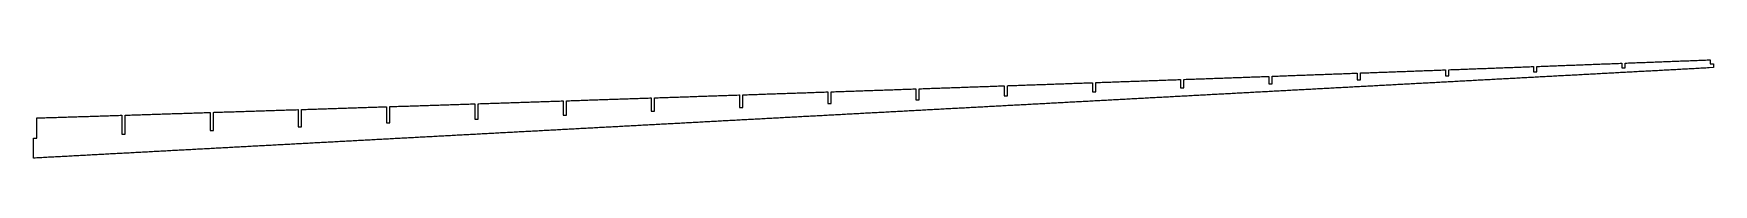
# Model space of a CAD drawing. Header units: inches. Extents: x -1 to 1010, y 0 to 59.
import ezdxf

# ---------------------------------------------------------------- set-up
doc = ezdxf.new("R2010")
doc.units = ezdxf.units.IN
doc.header["$MEASUREMENT"] = 0

msp = doc.modelspace()

# ---------------------------------------------------------------- linework, layer by layer
msp.add_lwpolyline([(-1, 12.066893), (1, 12.066893), (1, 24.159373), (1.7253, 24.182277), (2.733631, 24.214123), (3.741962, 24.245975), (4.750292, 24.277833), (5.758623, 24.309697), (6.766952, 24.341568), (7.775282, 24.373444), (8.783611, 24.405327), (9.79194, 24.437216), (10.800269, 24.46911), (11.808597, 24.501011), (12.816925, 24.532918), (13.825252, 24.564831), (14.833579, 24.596751), (15.841906, 24.628676), (16.850233, 24.660607), (17.858559, 24.692545), (18.866885, 24.724489), (19.875211, 24.756438), (20.883536, 24.788394), (21.891861, 24.820356), (22.900185, 24.852325), (23.90851, 24.884299), (24.916833, 24.916279), (25.925157, 24.948266), (26.93348, 24.980259), (27.941803, 25.012258), (28.950126, 25.044263), (29.958448, 25.076274), (30.96677, 25.108291), (31.975092, 25.140314), (32.983413, 25.172344), (33.991734, 25.20438), (35.000054, 25.236422), (36.008375, 25.26847), (37.016695, 25.300524), (38.025014, 25.332584), (39.033333, 25.364651), (40.041652, 25.396724), (41.049971, 25.428803), (42.058289, 25.460888), (43.066607, 25.492979), (44.074925, 25.525076), (45.083242, 25.55718), (46.091559, 25.58929), (47.099876, 25.621406), (48.108192, 25.653528), (49.116508, 25.685657), (50.124823, 25.717791), (51.133139, 25.749932), (52.083281, 25.780224), (52.083281, 14.340408), (54.083281, 14.340408), (54.083281, 25.844005), (54.158082, 25.846391), (55.166396, 25.878556), (56.17471, 25.910728), (57.183023, 25.942905), (58.191336, 25.975089), (59.199649, 26.007278), (60.207961, 26.039474), (61.216273, 26.071676), (62.224585, 26.103884), (63.232896, 26.136098), (64.241207, 26.168318), (65.249518, 26.200544), (66.257828, 26.232776), (67.266138, 26.265014), (68.274448, 26.297258), (69.282757, 26.329509), (70.291066, 26.361765), (71.299375, 26.394028), (72.307683, 26.426296), (73.315991, 26.458571), (74.324299, 26.490851), (75.332606, 26.523138), (76.340913, 26.555431), (77.34922, 26.58773), (78.357527, 26.620035), (79.365833, 26.652346), (80.374138, 26.684663), (81.382444, 26.716986), (82.390749, 26.749315), (83.399054, 26.781651), (84.407358, 26.813992), (85.415662, 26.846339), (86.423966, 26.878693), (87.43227, 26.911052), (88.440573, 26.943418), (89.448875, 26.975789), (90.457178, 27.008167), (91.46548, 27.040551), (92.473782, 27.07294), (93.482083, 27.105336), (94.490385, 27.137738), (95.498686, 27.170146), (96.506986, 27.20256), (97.515286, 27.23498), (98.523586, 27.267406), (99.531886, 27.299838), (100.540185, 27.332276), (101.548484, 27.36472), (102.556782, 27.39717), (103.565081, 27.429626), (104.573379, 27.462089), (105.166562, 27.481189), (105.166562, 16.622411), (107.166562, 16.622411), (107.166562, 27.545604), (107.59827, 27.559512), (108.606567, 27.591998), (109.614863, 27.62449), (110.623159, 27.656988), (111.631455, 27.689492), (112.63975, 27.722003), (113.648045, 27.754519), (114.65634, 27.787041), (115.664634, 27.819569), (116.672928, 27.852103), (117.681222, 27.884643), (118.689515, 27.917189), (119.697809, 27.949741), (120.706101, 27.982299), (121.714394, 28.014863), (122.722686, 28.047433), (123.730978, 28.080009), (124.739269, 28.112591), (125.74756, 28.145178), (126.755851, 28.177772), (127.764142, 28.210372), (128.772432, 28.242978), (129.780722, 28.275589), (130.789011, 28.308207), (131.7973, 28.34083), (132.805589, 28.37346), (133.813878, 28.406095), (134.822166, 28.438737), (135.830454, 28.471384), (136.838742, 28.504038), (137.847029, 28.536697), (138.855316, 28.569362), (139.863602, 28.602033), (140.871889, 28.63471), (141.880175, 28.667393), (142.88846, 28.700082), (143.896746, 28.732777), (144.905031, 28.765478), (145.913316, 28.798185), (146.9216, 28.830898), (147.929884, 28.863617), (148.938168, 28.896341), (149.946451, 28.929072), (150.954734, 28.961808), (151.963017, 28.994551), (152.9713, 29.027299), (153.979582, 29.060053), (154.987864, 29.092814), (155.996145, 29.12558), (157.004426, 29.158352), (158.012707, 29.19113), (158.249843, 29.19884), (158.249843, 18.912758), (160.249843, 18.912758), (160.249843, 29.263877), (161.037548, 29.289498), (162.045828, 29.322298), (163.054107, 29.355105), (164.062386, 29.387916), (165.070665, 29.420734), (166.078943, 29.453557), (167.087221, 29.486386), (168.095499, 29.519221), (169.103777, 29.552061), (170.112054, 29.584907), (171.120331, 29.617759), (172.128608, 29.650616), (173.136884, 29.68348), (174.14516, 29.716349), (175.153435, 29.749224), (176.161711, 29.782105), (177.169986, 29.814992), (178.17826, 29.847885), (179.186535, 29.880783), (180.194809, 29.913688), (181.203083, 29.946598), (182.211356, 29.979515), (183.219629, 30.012437), (184.227902, 30.045366), (185.236174, 30.0783), (186.244446, 30.11124), (187.252718, 30.144187), (188.26099, 30.177139), (189.269261, 30.210098), (190.277532, 30.243062), (191.285802, 30.276033), (192.294072, 30.30901), (193.302342, 30.341993), (194.310612, 30.374982), (195.318881, 30.407978), (196.32715, 30.440979), (197.335418, 30.473987), (198.343686, 30.507001), (199.351954, 30.540021), (200.360221, 30.573047), (201.368489, 30.60608), (202.376755, 30.639119), (203.385022, 30.672165), (204.393288, 30.705216), (205.401554, 30.738274), (206.409819, 30.771339), (207.418084, 30.804409), (208.426349, 30.837486), (209.434613, 30.87057), (210.442877, 30.90366), (211.333124, 30.932882), (211.333124, 21.211312), (213.333124, 21.211312), (213.333124, 30.998549), (213.467668, 31.002968), (214.47593, 31.036083), (215.484193, 31.069204), (216.492455, 31.102331), (217.500716, 31.135465), (218.508978, 31.168605), (219.517239, 31.201751), (220.525499, 31.234903), (221.53376, 31.268061), (222.54202, 31.301225), (223.55028, 31.334396), (224.558539, 31.367572), (225.566798, 31.400755), (226.575057, 31.433944), (227.583315, 31.467139), (228.591573, 31.50034), (229.599831, 31.533546), (230.608088, 31.56676), (231.616345, 31.599979), (232.624602, 31.633204), (233.632858, 31.666435), (234.641115, 31.699672), (235.64937, 31.732915), (236.657626, 31.766164), (237.665881, 31.79942), (238.674136, 31.832681), (239.68239, 31.865948), (240.690644, 31.899221), (241.698898, 31.9325), (242.707152, 31.965785), (243.715405, 31.999076), (244.723658, 32.032372), (245.73191, 32.065675), (246.740163, 32.098984), (247.748415, 32.132298), (248.756666, 32.165618), (249.764918, 32.198945), (250.773169, 32.232277), (251.781419, 32.265615), (252.78967, 32.298958), (253.79792, 32.332308), (254.806169, 32.365664), (255.814419, 32.399025), (256.822668, 32.432392), (257.830917, 32.465765), (258.839165, 32.499143), (259.847413, 32.532528), (260.855661, 32.565918), (261.863909, 32.599314), (262.872156, 32.632715), (263.880403, 32.666123), (264.416405, 32.683885), (264.416405, 23.518352), (266.416405, 23.518352), (266.416405, 32.750175), (266.905142, 32.766378), (267.913388, 32.799808), (268.921633, 32.833243), (269.929878, 32.866683), (270.938123, 32.900129), (271.946367, 32.933581), (272.954612, 32.967039), (273.962856, 33.000502), (274.971099, 33.03397), (275.979342, 33.067445), (276.987585, 33.100925), (277.995828, 33.13441), (279.004071, 33.167902), (280.012313, 33.201399), (281.020554, 33.234902), (282.028796, 33.268411), (283.037037, 33.301925), (284.045278, 33.335446), (285.053518, 33.368972), (286.061758, 33.402504), (287.069998, 33.436042), (288.078238, 33.469586), (289.086477, 33.503136), (290.094716, 33.536692), (291.102955, 33.570254), (292.111193, 33.603822), (293.119431, 33.637396), (294.127668, 33.670975), (295.135906, 33.704561), (296.144143, 33.738153), (297.152379, 33.771751), (298.160616, 33.805355), (299.168852, 33.838966), (300.177087, 33.872582), (301.185323, 33.906205), (302.193558, 33.939834), (303.201792, 33.973469), (304.210026, 34.00711), (305.21826, 34.040757), (306.226494, 34.074411), (307.234727, 34.108071), (308.24296, 34.141737), (309.251193, 34.17541), (310.259425, 34.209089), (311.267657, 34.242774), (312.275889, 34.276466), (313.28412, 34.310164), (314.292351, 34.343869), (315.300581, 34.37758), (316.308812, 34.411297), (317.317041, 34.445021), (317.499686, 34.451131), (317.499686, 25.833522), (319.499686, 25.833522), (319.499686, 34.518048), (320.341729, 34.546229), (321.349957, 34.579976), (322.358186, 34.61373), (323.366414, 34.647489), (324.374641, 34.681255), (325.382869, 34.715026), (326.391096, 34.748803), (327.399322, 34.782586), (328.407548, 34.816375), (329.415774, 34.85017), (330.424, 34.883971), (331.432226, 34.917779), (332.440451, 34.951592), (333.448675, 34.985411), (334.4569, 35.019236), (335.465124, 35.053067), (336.473347, 35.086905), (337.481571, 35.120748), (338.489794, 35.154597), (339.498017, 35.188453), (340.506239, 35.222315), (341.514461, 35.256182), (342.522683, 35.290056), (343.530904, 35.323936), (344.539125, 35.357823), (345.547346, 35.391715), (346.555566, 35.425614), (347.563787, 35.459519), (348.572006, 35.49343), (349.580226, 35.527347), (350.588445, 35.56127), (351.596664, 35.5952), (352.604882, 35.629136), (353.6131, 35.663078), (354.621318, 35.697027), (355.629535, 35.730982), (356.637752, 35.764943), (357.645969, 35.798911), (358.654185, 35.832884), (359.662401, 35.866865), (360.670617, 35.900851), (361.678832, 35.934844), (362.687047, 35.968843), (363.695262, 36.002849), (364.703476, 36.036861), (365.71169, 36.07088), (366.719904, 36.104905), (367.728117, 36.138936), (368.73633, 36.172974), (369.744542, 36.207018), (370.582967, 36.235334), (370.582967, 28.157191), (372.582967, 28.157191), (372.582967, 36.302897), (372.769178, 36.309189), (373.777389, 36.343257), (374.7856, 36.377332), (375.793811, 36.411412), (376.802021, 36.445498), (377.810231, 36.479591), (378.818441, 36.513689), (379.82665, 36.547794), (380.834859, 36.581904), (381.843068, 36.616021), (382.851276, 36.650144), (383.859484, 36.684272), (384.867692, 36.718407), (385.875899, 36.752548), (386.884106, 36.786695), (387.892313, 36.820848), (388.900519, 36.855008), (389.908725, 36.889174), (390.916931, 36.923345), (391.925136, 36.957523), (392.933341, 36.991708), (393.941546, 37.025898), (394.94975, 37.060095), (395.957954, 37.094298), (396.966157, 37.128508), (397.974361, 37.162723), (398.982564, 37.196945), (399.990766, 37.231174), (400.998969, 37.265409), (402.007171, 37.29965), (403.015372, 37.333897), (404.023573, 37.368151), (405.031774, 37.402412), (406.039975, 37.436679), (407.048175, 37.470952), (408.056375, 37.505232), (409.064574, 37.539518), (410.072774, 37.573811), (411.080972, 37.60811), (412.089171, 37.642416), (413.097369, 37.676728), (414.105567, 37.711047), (415.113764, 37.745373), (416.121961, 37.779705), (417.130158, 37.814044), (418.138354, 37.84839), (419.14655, 37.882742), (420.154745, 37.9171), (421.162941, 37.951466), (422.171136, 37.985838), (423.17933, 38.020217), (423.666248, 38.036823), (423.666248, 30.489522), (425.666248, 30.489522), (425.666248, 38.105046), (426.203912, 38.123391), (427.212105, 38.157795), (428.220298, 38.192204), (429.22849, 38.22662), (430.236682, 38.261042), (431.244874, 38.295469), (432.253066, 38.329904), (433.261257, 38.364344), (434.269448, 38.39879), (435.277638, 38.433243), (436.285828, 38.467702), (437.294018, 38.502167), (438.302208, 38.536639), (439.310397, 38.571116), (440.318586, 38.6056), (441.326774, 38.640091), (442.334962, 38.674588), (443.34315, 38.709091), (444.351338, 38.7436), (445.359525, 38.778116), (446.367711, 38.812639), (447.375898, 38.847168), (448.384084, 38.881703), (449.39227, 38.916245), (450.400455, 38.950793), (451.40864, 38.985348), (452.416825, 39.019909), (453.425009, 39.054477), (454.433193, 39.089052), (455.441376, 39.123633), (456.44956, 39.15822), (457.457743, 39.192815), (458.465925, 39.227416), (459.474107, 39.262024), (460.482289, 39.296638), (461.49047, 39.331259), (462.498651, 39.365887), (463.506832, 39.400522), (464.515012, 39.435163), (465.523192, 39.469811), (466.531372, 39.504466), (467.539551, 39.539128), (468.54773, 39.573797), (469.555909, 39.608472), (470.564087, 39.643155), (471.572265, 39.677844), (472.580442, 39.71254), (473.588619, 39.747243), (474.596796, 39.781954), (475.604972, 39.816671), (476.613148, 39.851395), (476.749528, 39.856093), (476.749528, 32.830766), (478.749528, 32.830766), (478.749528, 39.924998), (479.637673, 39.955605), (480.645848, 39.990354), (481.654022, 40.02511), (482.662196, 40.059871), (483.670369, 40.09464), (484.678542, 40.129414), (485.686715, 40.164195), (486.694888, 40.198982), (487.70306, 40.233776), (488.711232, 40.268576), (489.719403, 40.303382), (490.727574, 40.338195), (491.735745, 40.373014), (492.743915, 40.40784), (493.752085, 40.442673), (494.760255, 40.477512), (495.768424, 40.512358), (496.776593, 40.54721), (497.784762, 40.582069), (498.79293, 40.616934), (499.801098, 40.651806), (500.809265, 40.686685), (501.817433, 40.721571), (502.825599, 40.756463), (503.833766, 40.791362), (504.841932, 40.826268), (505.850098, 40.86118), (506.858263, 40.8961), (507.866428, 40.931026), (508.874592, 40.965959), (509.882757, 41.000899), (510.890921, 41.035846), (511.899084, 41.0708), (512.907247, 41.105761), (513.91541, 41.140728), (514.923572, 41.175703), (515.931734, 41.210685), (516.939896, 41.245674), (517.948057, 41.280669), (518.956218, 41.315672), (519.964378, 41.350682), (520.972538, 41.385699), (521.980698, 41.420724), (522.988857, 41.455755), (523.997016, 41.490794), (525.005175, 41.525839), (526.013333, 41.560892), (527.021491, 41.595953), (528.029648, 41.63102), (529.037805, 41.666095), (529.832809, 41.693759), (529.832809, 35.181236), (531.832809, 35.181236), (531.832809, 41.763372), (532.062273, 41.77136), (533.070429, 41.806461), (534.078584, 41.841569), (535.086739, 41.876683), (536.094893, 41.911804), (537.103048, 41.946931), (538.111201, 41.982065), (539.119355, 42.017206), (540.127508, 42.052353), (541.13566, 42.087507), (542.143813, 42.122667), (543.151965, 42.157834), (544.160116, 42.193008), (545.168268, 42.228189), (546.176418, 42.263376), (547.184569, 42.298571), (548.192719, 42.333772), (549.200869, 42.368979), (550.209018, 42.404194), (551.217167, 42.439416), (552.225316, 42.474644), (553.233464, 42.50988), (554.241612, 42.545122), (555.24976, 42.580371), (556.257907, 42.615628), (557.266054, 42.650891), (558.2742, 42.686161), (559.282346, 42.721439), (560.290492, 42.756724), (561.298637, 42.792015), (562.306782, 42.827314), (563.314926, 42.86262), (564.32307, 42.897934), (565.331214, 42.933254), (566.339357, 42.968582), (567.3475, 43.003917), (568.355643, 43.039259), (569.363785, 43.074608), (570.371927, 43.109965), (571.380068, 43.14533), (572.388209, 43.180701), (573.396349, 43.21608), (574.404489, 43.251467), (575.412629, 43.286861), (576.420769, 43.322262), (577.428907, 43.357671), (578.437046, 43.393087), (579.445184, 43.428511), (580.453322, 43.463943), (581.461459, 43.499382), (582.469596, 43.534829), (582.91609, 43.55053), (582.91609, 37.541287), (584.91609, 37.541287), (584.91609, 43.620878), (585.494004, 43.64121), (586.50214, 43.676684), (587.510275, 43.712165), (588.518409, 43.747652), (589.526544, 43.783146), (590.534678, 43.818647), (591.542811, 43.854155), (592.550945, 43.88967), (593.559077, 43.925192), (594.56721, 43.96072), (595.575342, 43.996256), (596.583474, 44.031798), (597.591605, 44.067347), (598.599736, 44.102904), (599.607867, 44.138467), (600.615997, 44.174038), (601.624127, 44.209616), (602.632256, 44.2452), (603.640385, 44.280792), (604.648514, 44.316392), (605.656642, 44.351998), (606.66477, 44.387611), (607.672897, 44.423232), (608.681024, 44.45886), (609.689151, 44.494496), (610.697277, 44.530138), (611.705403, 44.565788), (612.713529, 44.601446), (613.721654, 44.637111), (614.729779, 44.672783), (615.737903, 44.708462), (616.746027, 44.74415), (617.75415, 44.779844), (618.762273, 44.815546), (619.770396, 44.851256), (620.778518, 44.886973), (621.78664, 44.922698), (622.794762, 44.958431), (623.802883, 44.994171), (624.811003, 45.029919), (625.819124, 45.065675), (626.827243, 45.101438), (627.835363, 45.137209), (628.843482, 45.172988), (629.8516, 45.208774), (630.859718, 45.244569), (631.867836, 45.280371), (632.875953, 45.316181), (633.88407, 45.351999), (634.892187, 45.387826), (635.900303, 45.423659), (635.999371, 45.427181), (635.999371, 39.91131), (637.999371, 39.91131), (637.999371, 45.498294), (638.924648, 45.531203), (639.932763, 45.567065), (640.940877, 45.602934), (641.948991, 45.63881), (642.957104, 45.674693), (643.965217, 45.710583), (644.973329, 45.746481), (645.981442, 45.782385), (646.989553, 45.818297), (647.997665, 45.854216), (649.005776, 45.890142), (650.013886, 45.926075), (651.021997, 45.962016), (652.030107, 45.997964), (653.038216, 46.033919), (654.046325, 46.069882), (655.054434, 46.105852), (656.062542, 46.141829), (657.07065, 46.177814), (658.078757, 46.213807), (659.086864, 46.249807), (660.094971, 46.285814), (661.103077, 46.321829), (662.111183, 46.357852), (663.119288, 46.393882), (664.127393, 46.42992), (665.135498, 46.465965), (666.143602, 46.502018), (667.151706, 46.538079), (668.159809, 46.574147), (669.167912, 46.610224), (670.176014, 46.646308), (671.184116, 46.6824), (672.192218, 46.718499), (673.200319, 46.754607), (674.20842, 46.790723), (675.216521, 46.826846), (676.22462, 46.862977), (677.23272, 46.899117), (678.240819, 46.935264), (679.248918, 46.971419), (680.257016, 47.007583), (681.265114, 47.043754), (682.273211, 47.079933), (683.281308, 47.116121), (684.289404, 47.152317), (685.2975, 47.188521), (686.305596, 47.224733), (687.313691, 47.260953), (688.321786, 47.297182), (689.082652, 47.324531), (689.082652, 42.291716), (691.082652, 42.291716), (691.082652, 47.396441), (691.346067, 47.405914), (692.35416, 47.442172), (693.362253, 47.478438), (694.370345, 47.514711), (695.378437, 47.550991), (696.386529, 47.587279), (697.39462, 47.623574), (698.402711, 47.659876), (699.410801, 47.696186), (700.418891, 47.732504), (701.42698, 47.768829), (702.435069, 47.805161), (703.443158, 47.841501), (704.451246, 47.877849), (705.459334, 47.914204), (706.467422, 47.950567), (707.475509, 47.986938), (708.483595, 48.023316), (709.491682, 48.059702), (710.499767, 48.096095), (711.507853, 48.132497), (712.515938, 48.168906), (713.524022, 48.205323), (714.532106, 48.241748), (715.54019, 48.278181), (716.548273, 48.314621), (717.556356, 48.35107), (718.564438, 48.387526), (719.57252, 48.423991), (720.580602, 48.460463), (721.588683, 48.496944), (722.596764, 48.533432), (723.604844, 48.569929), (724.612924, 48.606434), (725.621003, 48.642946), (726.629082, 48.679467), (727.63716, 48.715997), (728.645238, 48.752534), (729.653316, 48.789079), (730.661393, 48.825633), (731.66947, 48.862195), (732.677546, 48.898766), (733.685622, 48.935345), (734.693697, 48.971932), (735.701772, 49.008527), (736.709847, 49.045131), (737.717921, 49.081743), (738.725994, 49.118364), (739.734067, 49.154993), (740.74214, 49.191631), (741.750212, 49.228278), (742.165933, 49.243392), (742.165933, 44.682912), (744.165933, 44.682912), (744.165933, 49.316127), (744.774426, 49.338263), (745.782496, 49.37494), (746.790567, 49.411624), (747.798636, 49.448316), (748.806705, 49.485016), (749.814774, 49.521723), (750.822843, 49.558438), (751.830911, 49.595161), (752.838978, 49.631892), (753.847046, 49.66863), (754.855112, 49.705376), (755.863179, 49.74213), (756.871245, 49.778892), (757.87931, 49.815661), (758.887375, 49.852439), (759.89544, 49.889224), (760.903504, 49.926017), (761.911568, 49.962819), (762.919631, 49.999628), (763.927694, 50.036445), (764.935757, 50.07327), (765.943819, 50.110104), (766.95188, 50.146945), (767.959941, 50.183795), (768.968002, 50.220652), (769.976063, 50.257518), (770.984122, 50.294392), (771.992182, 50.331274), (773.000241, 50.368164), (774.008299, 50.405063), (775.016357, 50.44197), (776.024415, 50.478885), (777.032472, 50.515808), (778.040529, 50.55274), (779.048585, 50.58968), (780.056641, 50.626628), (781.064697, 50.663585), (782.072752, 50.700551), (783.080806, 50.737524), (784.08886, 50.774506), (785.096914, 50.811497), (786.104967, 50.848496), (787.113019, 50.885504), (788.121072, 50.92252), (789.129123, 50.959545), (790.137175, 50.996579), (791.145225, 51.033621), (792.153276, 51.070672), (793.161326, 51.107731), (794.169375, 51.1448), (795.177424, 51.181877), (795.249214, 51.184517), (795.249214, 47.085274), (797.249214, 47.085274), (797.249214, 51.258103), (798.201568, 51.293154), (799.209615, 51.330263), (800.217662, 51.367379), (801.225708, 51.404503), (802.233754, 51.441635), (803.2418, 51.478775), (804.249845, 51.515924), (805.25789, 51.55308), (806.265934, 51.590244), (807.273978, 51.627416), (808.282021, 51.664596), (809.290064, 51.701784), (810.298106, 51.73898), (811.306148, 51.776185), (812.31419, 51.813397), (813.322231, 51.850618), (814.330272, 51.887846), (815.338312, 51.925083), (816.346352, 51.962328), (817.354391, 51.999581), (818.36243, 52.036843), (819.370469, 52.074112), (820.378507, 52.11139), (821.386545, 52.148676), (822.394582, 52.185971), (823.402618, 52.223273), (824.410655, 52.260585), (825.418691, 52.297904), (826.426726, 52.335232), (827.434761, 52.372568), (828.442795, 52.409912), (829.450829, 52.447265), (830.458863, 52.484626), (831.466896, 52.521996), (832.474929, 52.559374), (833.482961, 52.59676), (834.490993, 52.634155), (835.499024, 52.671559), (836.507055, 52.708971), (837.515085, 52.746391), (838.523115, 52.783821), (839.531145, 52.821258), (840.539174, 52.858704), (841.547202, 52.896159), (842.55523, 52.933623), (843.563258, 52.971095), (844.571285, 53.008575), (845.579312, 53.046065), (846.587338, 53.083563), (847.595363, 53.12107), (848.332495, 53.148502), (848.332495, 49.499093), (850.332495, 49.499093), (850.332495, 53.222955), (850.619438, 53.233639), (851.627462, 53.271179), (852.635486, 53.308726), (853.643509, 53.346281), (854.651531, 53.383845), (855.659553, 53.421416), (856.667575, 53.458996), (857.675597, 53.496583), (858.683618, 53.534179), (859.691638, 53.571783), (860.699658, 53.609395), (861.707678, 53.647016), (862.715697, 53.684644), (863.723716, 53.722281), (864.731734, 53.759925), (865.739752, 53.797578), (866.747769, 53.835239), (867.755786, 53.872909), (868.763803, 53.910586), (869.771819, 53.948272), (870.779834, 53.985966), (871.787849, 54.023669), (872.795864, 54.061379), (873.803878, 54.099098), (874.811892, 54.136826), (875.819906, 54.174561), (876.827918, 54.212305), (877.835931, 54.250057), (878.843943, 54.287818), (879.851955, 54.325587), (880.859966, 54.363364), (881.867976, 54.401149), (882.875987, 54.438943), (883.883996, 54.476746), (884.892006, 54.514557), (885.900015, 54.552376), (886.908023, 54.590204), (887.916031, 54.62804), (888.924038, 54.665885), (889.932045, 54.703738), (890.940052, 54.741599), (891.948058, 54.779469), (892.956064, 54.817348), (893.964069, 54.855235), (894.972074, 54.893131), (895.980078, 54.931035), (896.988082, 54.968947), (897.996085, 55.006869), (899.004088, 55.044799), (900.01209, 55.082737), (901.020092, 55.120684), (901.415776, 55.135582), (901.415776, 51.924482), (903.415776, 51.924482), (903.415776, 55.210906), (904.044096, 55.234577), (905.052096, 55.272558), (906.060095, 55.310548), (907.068094, 55.348547), (908.076093, 55.386554), (909.084091, 55.424569), (910.092089, 55.462593), (911.100087, 55.500625), (912.108084, 55.538666), (913.11608, 55.576715), (914.124076, 55.614773), (915.132072, 55.652838), (916.140067, 55.690912), (917.148061, 55.728994), (918.156056, 55.767085), (919.164049, 55.805183), (920.172043, 55.84329), (921.180036, 55.881405), (922.188028, 55.919528), (923.19602, 55.957659), (924.204012, 55.995798), (925.212003, 56.033945), (926.219994, 56.072101), (927.227984, 56.110264), (928.235974, 56.148435), (929.243963, 56.186614), (930.251952, 56.224801), (931.259941, 56.262995), (932.267929, 56.301198), (933.275917, 56.339409), (934.283904, 56.377627), (935.291891, 56.415853), (936.299878, 56.454086), (937.307864, 56.492328), (938.315849, 56.530577), (939.323835, 56.568834), (940.331819, 56.607098), (941.339804, 56.64537), (942.347788, 56.68365), (943.355772, 56.721937), (944.363755, 56.760231), (945.371738, 56.798533), (946.37972, 56.836843), (947.387702, 56.87516), (948.395684, 56.913484), (949.403665, 56.951816), (950.411646, 56.990155), (951.419626, 57.028502), (952.427606, 57.066856), (953.435586, 57.105217), (954.443565, 57.143585), (954.499057, 57.145698), (954.499057, 54.361381), (956.499057, 54.361381), (956.499057, 57.22185), (957.4675, 57.258735), (958.475478, 57.297133), (959.483455, 57.335538), (960.491432, 57.373951), (961.499408, 57.412372), (962.507384, 57.4508), (963.51536, 57.489235), (964.523335, 57.527678), (965.53131, 57.566128), (966.539284, 57.604586), (967.547258, 57.643052), (968.555232, 57.681524), (969.563205, 57.720005), (970.571178, 57.758493), (971.57915, 57.796988), (972.587122, 57.835491), (973.595094, 57.874001), (974.603065, 57.912519), (975.611036, 57.951045), (976.619006, 57.989578), (977.626976, 58.028118), (978.634946, 58.066666), (979.642915, 58.105222), (980.650883, 58.143785), (981.658852, 58.182356), (982.66682, 58.220935), (983.674787, 58.259521), (984.682754, 58.298114), (985.690721, 58.336715), (986.698687, 58.375324), (987.706653, 58.41394), (988.714618, 58.452564), (989.722583, 58.491196), (990.730548, 58.529835), (991.738512, 58.568482), (992.746476, 58.607136), (993.754439, 58.645798), (994.762402, 58.684468), (995.770365, 58.723145), (996.778327, 58.76183), (997.786289, 58.800523), (998.79425, 58.839224), (999.802211, 58.877932), (1000.810172, 58.916647), (1001.818132, 58.955371), (1002.826091, 58.994102), (1003.83405, 59.03284), (1004.842009, 59.071587), (1005.849968, 59.110341), (1006.857926, 59.149103), (1007.117262, 59.159077), (1007.582338, 59.176963), (1007.582338, 56.808799), (1009.582338, 56.808799), (1009.582338, 54.475941), (1007.117262, 54.342928), (1006.110144, 54.288585), (1005.103027, 54.234242), (1004.09591, 54.179899), (1003.088793, 54.125556), (1002.081675, 54.071213), (1001.074558, 54.01687), (1000.067441, 53.962528), (999.060323, 53.908185), (998.053206, 53.853842), (997.046089, 53.799499), (996.038972, 53.745156), (995.031854, 53.690813), (994.024737, 53.63647), (993.01762, 53.582127), (992.010503, 53.527784), (991.003385, 53.473441), (989.996268, 53.419098), (988.989151, 53.364755), (987.982034, 53.310412), (986.974916, 53.256069), (985.967799, 53.201727), (984.960682, 53.147384), (983.953565, 53.093041), (982.946447, 53.038698), (981.93933, 52.984355), (980.932213, 52.930012), (979.925096, 52.875669), (978.917978, 52.821326), (977.910861, 52.766983), (976.903744, 52.71264), (975.896626, 52.658297), (974.889509, 52.603954), (973.882392, 52.549611), (972.875275, 52.495268), (971.868157, 52.440926), (970.86104, 52.386583), (969.853923, 52.33224), (968.846806, 52.277897), (967.839688, 52.223554), (966.832571, 52.169211), (965.825454, 52.114868), (964.818337, 52.060525), (963.811219, 52.006182), (962.804102, 51.951839), (961.796985, 51.897496), (960.789868, 51.843153), (959.78275, 51.78881), (958.775633, 51.734467), (957.768516, 51.680125), (956.761398, 51.625782), (955.754281, 51.571439), (954.747164, 51.517096), (953.740047, 51.462753), (952.732929, 51.40841), (951.725812, 51.354067), (950.718695, 51.299724), (949.711578, 51.245381), (948.70446, 51.191038), (947.697343, 51.136695), (946.690226, 51.082352), (945.683109, 51.028009), (944.675991, 50.973666), (943.668874, 50.919324), (942.661757, 50.864981), (941.65464, 50.810638), (940.647522, 50.756295), (939.640405, 50.701952), (938.633288, 50.647609), (937.626171, 50.593266), (936.619053, 50.538923), (935.611936, 50.48458), (934.604819, 50.430237), (933.597701, 50.375894), (932.590584, 50.321551), (931.583467, 50.267208), (930.57635, 50.212865), (929.569232, 50.158523), (928.562115, 50.10418), (927.554998, 50.049837), (926.547881, 49.995494), (925.540763, 49.941151), (924.533646, 49.886808), (923.526529, 49.832465), (922.519412, 49.778122), (921.512294, 49.723779), (920.505177, 49.669436), (919.49806, 49.615093), (918.490943, 49.56075), (917.483825, 49.506407), (916.476708, 49.452065), (915.469591, 49.397722), (914.462474, 49.343379), (913.455356, 49.289036), (912.448239, 49.234693), (911.441122, 49.18035), (910.434004, 49.126007), (909.426887, 49.071664), (908.41977, 49.017321), (907.412653, 48.962978), (906.405535, 48.908635), (905.398418, 48.854292), (904.391301, 48.799949), (903.384184, 48.745606), (902.377066, 48.691264), (901.369949, 48.636921), (900.362832, 48.582578), (899.355715, 48.528235), (898.348597, 48.473892), (897.34148, 48.419549), (896.334363, 48.365206), (895.327246, 48.310863), (894.320128, 48.25652), (893.313011, 48.202177), (892.305894, 48.147834), (891.298776, 48.093491), (890.291659, 48.039148), (889.284542, 47.984805), (888.277425, 47.930463), (887.270307, 47.87612), (886.26319, 47.821777), (885.256073, 47.767434), (884.248956, 47.713091), (883.241838, 47.658748), (882.234721, 47.604405), (881.227604, 47.550062), (880.220487, 47.495719), (879.213369, 47.441376), (878.206252, 47.387033), (877.199135, 47.33269), (876.192018, 47.278347), (875.1849, 47.224004), (874.177783, 47.169662), (873.170666, 47.115319), (872.163549, 47.060976), (871.156431, 47.006633), (870.149314, 46.95229), (869.142197, 46.897947), (868.135079, 46.843604), (867.127962, 46.789261), (866.120845, 46.734918), (865.113728, 46.680575), (864.10661, 46.626232), (863.099493, 46.571889), (862.092376, 46.517546), (861.085259, 46.463203), (860.078141, 46.408861), (859.071024, 46.354518), (858.063907, 46.300175), (857.05679, 46.245832), (856.049672, 46.191489), (855.042555, 46.137146), (854.035438, 46.082803), (853.028321, 46.02846), (852.021203, 45.974117), (851.014086, 45.919774), (850.006969, 45.865431), (848.999852, 45.811088), (847.992734, 45.756745), (846.985617, 45.702402), (845.9785, 45.64806), (844.971382, 45.593717), (843.964265, 45.539374), (842.957148, 45.485031), (841.950031, 45.430688), (840.942913, 45.376345), (839.935796, 45.322002), (838.928679, 45.267659), (837.921562, 45.213316), (836.914444, 45.158973), (835.907327, 45.10463), (834.90021, 45.050287), (833.893093, 44.995944), (832.885975, 44.941601), (831.878858, 44.887259), (830.871741, 44.832916), (829.864624, 44.778573), (828.857506, 44.72423), (827.850389, 44.669887), (826.843272, 44.615544), (825.836154, 44.561201), (824.829037, 44.506858), (823.82192, 44.452515), (822.814803, 44.398172), (821.807685, 44.343829), (820.800568, 44.289486), (819.793451, 44.235143), (818.786334, 44.1808), (817.779216, 44.126458), (816.772099, 44.072115), (815.764982, 44.017772), (814.757865, 43.963429), (813.750747, 43.909086), (812.74363, 43.854743), (811.736513, 43.8004), (810.729396, 43.746057), (809.722278, 43.691714), (808.715161, 43.637371), (807.708044, 43.583028), (806.700927, 43.528685), (805.693809, 43.474342), (804.686692, 43.419999), (803.679575, 43.365657), (802.672457, 43.311314), (801.66534, 43.256971), (800.658223, 43.202628), (799.651106, 43.148285), (798.643988, 43.093942), (797.636871, 43.039599), (796.629754, 42.985256), (795.622637, 42.930913), (794.615519, 42.87657), (793.608402, 42.822227), (792.601285, 42.767884), (791.594168, 42.713541), (790.58705, 42.659199), (789.579933, 42.604856), (788.572816, 42.550513), (787.565699, 42.49617), (786.558581, 42.441827), (785.551464, 42.387484), (784.544347, 42.333141), (783.53723, 42.278798), (782.530112, 42.224455), (781.522995, 42.170112), (780.515878, 42.115769), (779.50876, 42.061426), (778.501643, 42.007083), (777.494526, 41.95274), (776.487409, 41.898398), (775.480291, 41.844055), (774.473174, 41.789712), (773.466057, 41.735369), (772.45894, 41.681026), (771.451822, 41.626683), (770.444705, 41.57234), (769.437588, 41.517997), (768.430471, 41.463654), (767.423353, 41.409311), (766.416236, 41.354968), (765.409119, 41.300625), (764.402002, 41.246282), (763.394884, 41.191939), (762.387767, 41.137597), (761.38065, 41.083254), (760.373532, 41.028911), (759.366415, 40.974568), (758.359298, 40.920225), (757.352181, 40.865882), (756.345063, 40.811539), (755.337946, 40.757196), (754.330829, 40.702853), (753.323712, 40.64851), (752.316594, 40.594167), (751.309477, 40.539824), (750.30236, 40.485481), (749.295243, 40.431138), (748.288125, 40.376796), (747.281008, 40.322453), (746.273891, 40.26811), (745.266774, 40.213767), (744.259656, 40.159424), (743.252539, 40.105081), (742.245422, 40.050738), (741.238305, 39.996395), (740.231187, 39.942052), (739.22407, 39.887709), (738.216953, 39.833366), (737.209835, 39.779023), (736.202718, 39.72468), (735.195601, 39.670337), (734.188484, 39.615995), (733.181366, 39.561652), (732.174249, 39.507309), (731.167132, 39.452966), (730.160015, 39.398623), (729.152897, 39.34428), (728.14578, 39.289937), (727.138663, 39.235594), (726.131546, 39.181251), (725.124428, 39.126908), (724.117311, 39.072565), (723.110194, 39.018222), (722.103077, 38.963879), (721.095959, 38.909536), (720.088842, 38.855194), (719.081725, 38.800851), (718.074608, 38.746508), (717.06749, 38.692165), (716.060373, 38.637822), (715.053256, 38.583479), (714.046138, 38.529136), (713.039021, 38.474793), (712.031904, 38.42045), (711.024787, 38.366107), (710.017669, 38.311764), (709.010552, 38.257421), (708.003435, 38.203078), (706.996318, 38.148735), (705.9892, 38.094393), (704.982083, 38.04005), (703.974966, 37.985707), (702.967849, 37.931364), (701.960731, 37.877021), (700.953614, 37.822678), (699.946497, 37.768335), (698.93938, 37.713992), (697.932262, 37.659649), (696.925145, 37.605306), (695.918028, 37.550963), (694.91091, 37.49662), (693.903793, 37.442277), (692.896676, 37.387934), (691.889559, 37.333592), (690.882441, 37.279249), (689.875324, 37.224906), (688.868207, 37.170563), (687.86109, 37.11622), (686.853972, 37.061877), (685.846855, 37.007534), (684.839738, 36.953191), (683.832621, 36.898848), (682.825503, 36.844505), (681.818386, 36.790162), (680.811269, 36.735819), (679.804152, 36.681476), (678.797034, 36.627133), (677.789917, 36.572791), (676.7828, 36.518448), (675.775683, 36.464105), (674.768565, 36.409762), (673.761448, 36.355419), (672.754331, 36.301076), (671.747213, 36.246733), (670.740096, 36.19239), (669.732979, 36.138047), (668.725862, 36.083704), (667.718744, 36.029361), (666.711627, 35.975018), (665.70451, 35.920675), (664.697393, 35.866332), (663.690275, 35.81199), (662.683158, 35.757647), (661.676041, 35.703304), (660.668924, 35.648961), (659.661806, 35.594618), (658.654689, 35.540275), (657.647572, 35.485932), (656.640455, 35.431589), (655.633337, 35.377246), (654.62622, 35.322903), (653.619103, 35.26856), (652.611986, 35.214217), (651.604868, 35.159874), (650.597751, 35.105532), (649.590634, 35.051189), (648.583516, 34.996846), (647.576399, 34.942503), (646.569282, 34.88816), (645.562165, 34.833817), (644.555047, 34.779474), (643.54793, 34.725131), (642.540813, 34.670788), (641.533696, 34.616445), (640.526578, 34.562102), (639.519461, 34.507759), (638.512344, 34.453416), (637.505227, 34.399073), (636.498109, 34.344731), (635.490992, 34.290388), (634.483875, 34.236045), (633.476758, 34.181702), (632.46964, 34.127359), (631.462523, 34.073016), (630.455406, 34.018673), (629.448288, 33.96433), (628.441171, 33.909987), (627.434054, 33.855644), (626.426937, 33.801301), (625.419819, 33.746958), (624.412702, 33.692615), (623.405585, 33.638272), (622.398468, 33.58393), (621.39135, 33.529587), (620.384233, 33.475244), (619.377116, 33.420901), (618.369999, 33.366558), (617.362881, 33.312215), (616.355764, 33.257872), (615.348647, 33.203529), (614.34153, 33.149186), (613.334412, 33.094843), (612.327295, 33.0405), (611.320178, 32.986157), (610.313061, 32.931814), (609.305943, 32.877471), (608.298826, 32.823129), (607.291709, 32.768786), (606.284591, 32.714443), (605.277474, 32.6601), (604.270357, 32.605757), (603.26324, 32.551414), (602.256122, 32.497071), (601.249005, 32.442728), (600.241888, 32.388385), (599.234771, 32.334042), (598.227653, 32.279699), (597.220536, 32.225356), (596.213419, 32.171013), (595.206302, 32.11667), (594.199184, 32.062328), (593.192067, 32.007985), (592.18495, 31.953642), (591.177833, 31.899299), (590.170715, 31.844956), (589.163598, 31.790613), (588.156481, 31.73627), (587.149364, 31.681927), (586.142246, 31.627584), (585.135129, 31.573241), (584.128012, 31.518898), (583.120894, 31.464555), (582.113777, 31.410212), (581.10666, 31.355869), (580.099543, 31.301527), (579.092425, 31.247184), (578.085308, 31.192841), (577.078191, 31.138498), (576.071074, 31.084155), (575.063956, 31.029812), (574.056839, 30.975469), (573.049722, 30.921126), (572.042605, 30.866783), (571.035487, 30.81244), (570.02837, 30.758097), (569.021253, 30.703754), (568.014136, 30.649411), (567.007018, 30.595068), (565.999901, 30.540726), (564.992784, 30.486383), (563.985666, 30.43204), (562.978549, 30.377697), (561.971432, 30.323354), (560.964315, 30.269011), (559.957197, 30.214668), (558.95008, 30.160325), (557.942963, 30.105982), (556.935846, 30.051639), (555.928728, 29.997296), (554.921611, 29.942953), (553.914494, 29.88861), (552.907377, 29.834267), (551.900259, 29.779925), (550.893142, 29.725582), (549.886025, 29.671239), (548.878908, 29.616896), (547.87179, 29.562553), (546.864673, 29.50821), (545.857556, 29.453867), (544.850439, 29.399524), (543.843321, 29.345181), (542.836204, 29.290838), (541.829087, 29.236495), (540.821969, 29.182152), (539.814852, 29.127809), (538.807735, 29.073466), (537.800618, 29.019124), (536.7935, 28.964781), (535.786383, 28.910438), (534.779266, 28.856095), (533.772149, 28.801752), (532.765031, 28.747409), (531.757914, 28.693066), (530.750797, 28.638723), (529.74368, 28.58438), (528.736562, 28.530037), (527.729445, 28.475694), (526.722328, 28.421351), (525.715211, 28.367008), (524.708093, 28.312666), (523.700976, 28.258323), (522.693859, 28.20398), (521.686741, 28.149637), (520.679624, 28.095294), (519.672507, 28.040951), (518.66539, 27.986608), (517.658272, 27.932265), (516.651155, 27.877922), (515.644038, 27.823579), (514.636921, 27.769236), (513.629803, 27.714893), (512.622686, 27.66055), (511.615569, 27.606207), (510.608452, 27.551865), (509.601334, 27.497522), (508.594217, 27.443179), (507.5871, 27.388836), (506.579983, 27.334493), (505.572865, 27.28015), (504.565748, 27.225807), (503.558631, 27.171464), (502.551514, 27.117121), (501.544396, 27.062778), (500.537279, 27.008435), (499.530162, 26.954092), (498.523044, 26.899749), (497.515927, 26.845406), (496.50881, 26.791064), (495.501693, 26.736721), (494.494575, 26.682378), (493.487458, 26.628035), (492.480341, 26.573692), (491.473224, 26.519349), (490.466106, 26.465006), (489.458989, 26.410663), (488.451872, 26.35632), (487.444755, 26.301977), (486.437637, 26.247634), (485.43052, 26.193291), (484.423403, 26.138948), (483.416286, 26.084605), (482.409168, 26.030263), (481.402051, 25.97592), (480.394934, 25.921577), (479.387817, 25.867234), (478.380699, 25.812891), (477.373582, 25.758548), (476.366465, 25.704205), (475.359347, 25.649862), (474.35223, 25.595519), (473.345113, 25.541176), (472.337996, 25.486833), (471.330878, 25.43249), (470.323761, 25.378147), (469.316644, 25.323804), (468.309527, 25.269462), (467.302409, 25.215119), (466.295292, 25.160776), (465.288175, 25.106433), (464.281058, 25.05209), (463.27394, 24.997747), (462.266823, 24.943404), (461.259706, 24.889061), (460.252589, 24.834718), (459.245471, 24.780375), (458.238354, 24.726032), (457.231237, 24.671689), (456.224119, 24.617346), (455.217002, 24.563003), (454.209885, 24.508661), (453.202768, 24.454318), (452.19565, 24.399975), (451.188533, 24.345632), (450.181416, 24.291289), (449.174299, 24.236946), (448.167181, 24.182603), (447.160064, 24.12826), (446.152947, 24.073917), (445.14583, 24.019574), (444.138712, 23.965231), (443.131595, 23.910888), (442.124478, 23.856545), (441.117361, 23.802202), (440.110243, 23.74786), (439.103126, 23.693517), (438.096009, 23.639174), (437.088892, 23.584831), (436.081774, 23.530488), (435.074657, 23.476145), (434.06754, 23.421802), (433.060422, 23.367459), (432.053305, 23.313116), (431.046188, 23.258773), (430.039071, 23.20443), (429.031953, 23.150087), (428.024836, 23.095744), (427.017719, 23.041401), (426.010602, 22.987059), (425.003484, 22.932716), (423.996367, 22.878373), (422.98925, 22.82403), (421.982133, 22.769687), (420.975015, 22.715344), (419.967898, 22.661001), (418.960781, 22.606658), (417.953664, 22.552315), (416.946546, 22.497972), (415.939429, 22.443629), (414.932312, 22.389286), (413.925195, 22.334943), (412.918077, 22.2806), (411.91096, 22.226258), (410.903843, 22.171915), (409.896725, 22.117572), (408.889608, 22.063229), (407.882491, 22.008886), (406.875374, 21.954543), (405.868256, 21.9002), (404.861139, 21.845857), (403.854022, 21.791514), (402.846905, 21.737171), (401.839787, 21.682828), (400.83267, 21.628485), (399.825553, 21.574142), (398.818436, 21.519799), (397.811318, 21.465457), (396.804201, 21.411114), (395.797084, 21.356771), (394.789967, 21.302428), (393.782849, 21.248085), (392.775732, 21.193742), (391.768615, 21.139399), (390.761497, 21.085056), (389.75438, 21.030713), (388.747263, 20.97637), (387.740146, 20.922027), (386.733028, 20.867684), (385.725911, 20.813341), (384.718794, 20.758999), (383.711677, 20.704656), (382.704559, 20.650313), (381.697442, 20.59597), (380.690325, 20.541627), (379.683208, 20.487284), (378.67609, 20.432941), (377.668973, 20.378598), (376.661856, 20.324255), (375.654739, 20.269912), (374.647621, 20.215569), (373.640504, 20.161226), (372.633387, 20.106883), (371.62627, 20.05254), (370.619152, 19.998198), (369.612035, 19.943855), (368.604918, 19.889512), (367.5978, 19.835169), (366.590683, 19.780826), (365.583566, 19.726483), (364.576449, 19.67214), (363.569331, 19.617797), (362.562214, 19.563454), (361.555097, 19.509111), (360.54798, 19.454768), (359.540862, 19.400425), (358.533745, 19.346082), (357.526628, 19.291739), (356.519511, 19.237397), (355.512393, 19.183054), (354.505276, 19.128711), (353.498159, 19.074368), (352.491042, 19.020025), (351.483924, 18.965682), (350.476807, 18.911339), (349.46969, 18.856996), (348.462573, 18.802653), (347.455455, 18.74831), (346.448338, 18.693967), (345.441221, 18.639624), (344.434103, 18.585281), (343.426986, 18.530938), (342.419869, 18.476596), (341.412752, 18.422253), (340.405634, 18.36791), (339.398517, 18.313567), (338.3914, 18.259224), (337.384283, 18.204881), (336.377165, 18.150538), (335.370048, 18.096195), (334.362931, 18.041852), (333.355814, 17.987509), (332.348696, 17.933166), (331.341579, 17.878823), (330.334462, 17.82448), (329.327345, 17.770137), (328.320227, 17.715795), (327.31311, 17.661452), (326.305993, 17.607109), (325.298875, 17.552766), (324.291758, 17.498423), (323.284641, 17.44408), (322.277524, 17.389737), (321.270406, 17.335394), (320.263289, 17.281051), (319.256172, 17.226708), (318.249055, 17.172365), (317.241937, 17.118022), (316.23482, 17.063679), (315.227703, 17.009336), (314.220586, 16.954994), (313.213468, 16.900651), (312.206351, 16.846308), (311.199234, 16.791965), (310.192117, 16.737622), (309.184999, 16.683279), (308.177882, 16.628936), (307.170765, 16.574593), (306.163648, 16.52025), (305.15653, 16.465907), (304.149413, 16.411564), (303.142296, 16.357221), (302.135178, 16.302878), (301.128061, 16.248535), (300.120944, 16.194193), (299.113827, 16.13985), (298.106709, 16.085507), (297.099592, 16.031164), (296.092475, 15.976821), (295.085358, 15.922478), (294.07824, 15.868135), (293.071123, 15.813792), (292.064006, 15.759449), (291.056889, 15.705106), (290.049771, 15.650763), (289.042654, 15.59642), (288.035537, 15.542077), (287.02842, 15.487734), (286.021302, 15.433392), (285.014185, 15.379049), (284.007068, 15.324706), (282.999951, 15.270363), (281.992833, 15.21602), (280.985716, 15.161677), (279.978599, 15.107334), (278.971481, 15.052991), (277.964364, 14.998648), (276.957247, 14.944305), (275.95013, 14.889962), (274.943012, 14.835619), (273.935895, 14.781276), (272.928778, 14.726933), (271.921661, 14.672591), (270.914543, 14.618248), (269.907426, 14.563905), (268.900309, 14.509562), (267.893192, 14.455219), (266.886074, 14.400876), (265.878957, 14.346533), (264.87184, 14.29219), (263.864723, 14.237847), (262.857605, 14.183504), (261.850488, 14.129161), (260.843371, 14.074818), (259.836253, 14.020475), (258.829136, 13.966133), (257.822019, 13.91179), (256.814902, 13.857447), (255.807784, 13.803104), (254.800667, 13.748761), (253.79355, 13.694418), (252.786433, 13.640075), (251.779315, 13.585732), (250.772198, 13.531389), (249.765081, 13.477046), (248.757964, 13.422703), (247.750846, 13.36836), (246.743729, 13.314017), (245.736612, 13.259674), (244.729495, 13.205332), (243.722377, 13.150989), (242.71526, 13.096646), (241.708143, 13.042303), (240.701026, 12.98796), (239.693908, 12.933617), (238.686791, 12.879274), (237.679674, 12.824931), (236.672556, 12.770588), (235.665439, 12.716245), (234.658322, 12.661902), (233.651205, 12.607559), (232.644087, 12.553216), (231.63697, 12.498873), (230.629853, 12.444531), (229.622736, 12.390188), (228.615618, 12.335845), (227.608501, 12.281502), (226.601384, 12.227159), (225.594267, 12.172816), (224.587149, 12.118473), (223.580032, 12.06413), (222.572915, 12.009787), (221.565798, 11.955444), (220.55868, 11.901101), (219.551563, 11.846758), (218.544446, 11.792415), (217.537329, 11.738072), (216.530211, 11.68373), (215.523094, 11.629387), (214.515977, 11.575044), (213.508859, 11.520701), (212.501742, 11.466358), (211.494625, 11.412015), (210.487508, 11.357672), (209.48039, 11.303329), (208.473273, 11.248986), (207.466156, 11.194643), (206.459039, 11.1403), (205.451921, 11.085957), (204.444804, 11.031614), (203.437687, 10.977271), (202.43057, 10.922929), (201.423452, 10.868586), (200.416335, 10.814243), (199.409218, 10.7599), (198.402101, 10.705557), (197.394983, 10.651214), (196.387866, 10.596871), (195.380749, 10.542528), (194.373631, 10.488185), (193.366514, 10.433842), (192.359397, 10.379499), (191.35228, 10.325156), (190.345162, 10.270813), (189.338045, 10.21647), (188.330928, 10.162128), (187.323811, 10.107785), (186.316693, 10.053442), (185.309576, 9.999099), (184.302459, 9.944756), (183.295342, 9.890413), (182.288224, 9.83607), (181.281107, 9.781727), (180.27399, 9.727384), (179.266873, 9.673041), (178.259755, 9.618698), (177.252638, 9.564355), (176.245521, 9.510012), (175.238404, 9.455669), (174.231286, 9.401327), (173.224169, 9.346984), (172.217052, 9.292641), (171.209934, 9.238298), (170.202817, 9.183955), (169.1957, 9.129612), (168.188583, 9.075269), (167.181465, 9.020926), (166.174348, 8.966583), (165.167231, 8.91224), (164.160114, 8.857897), (163.152996, 8.803554), (162.145879, 8.749211), (161.138762, 8.694868), (160.131645, 8.640526), (159.124527, 8.586183), (158.11741, 8.53184), (157.110293, 8.477497), (156.103176, 8.423154), (155.096058, 8.368811), (154.088941, 8.314468), (153.081824, 8.260125), (152.074706, 8.205782), (151.067589, 8.151439), (150.060472, 8.097096), (149.053355, 8.042753), (148.046237, 7.98841), (147.03912, 7.934067), (146.032003, 7.879725), (145.024886, 7.825382), (144.017768, 7.771039), (143.010651, 7.716696), (142.003534, 7.662353), (140.996417, 7.60801), (139.989299, 7.553667), (138.982182, 7.499324), (137.975065, 7.444981), (136.967948, 7.390638), (135.96083, 7.336295), (134.953713, 7.281952), (133.946596, 7.227609), (132.939479, 7.173266), (131.932361, 7.118924), (130.925244, 7.064581), (129.918127, 7.010238), (128.911009, 6.955895), (127.903892, 6.901552), (126.896775, 6.847209), (125.889658, 6.792866), (124.88254, 6.738523), (123.875423, 6.68418), (122.868306, 6.629837), (121.861189, 6.575494), (120.854071, 6.521151), (119.846954, 6.466808), (118.839837, 6.412466), (117.83272, 6.358123), (116.825602, 6.30378), (115.818485, 6.249437), (114.811368, 6.195094), (113.804251, 6.140751), (112.797133, 6.086408), (111.790016, 6.032065), (110.782899, 5.977722), (109.775782, 5.923379), (108.768664, 5.869036), (107.761547, 5.814693), (106.75443, 5.76035), (105.747312, 5.706007), (104.740195, 5.651665), (103.733078, 5.597322), (102.725961, 5.542979), (101.718843, 5.488636), (100.711726, 5.434293), (99.704609, 5.37995), (98.697492, 5.325607), (97.690374, 5.271264), (96.683257, 5.216921), (95.67614, 5.162578), (94.669023, 5.108235), (93.661905, 5.053892), (92.654788, 4.999549), (91.647671, 4.945206), (90.640554, 4.890864), (89.633436, 4.836521), (88.626319, 4.782178), (87.619202, 4.727835), (86.612084, 4.673492), (85.604967, 4.619149), (84.59785, 4.564806), (83.590733, 4.510463), (82.583615, 4.45612), (81.576498, 4.401777), (80.569381, 4.347434), (79.562264, 4.293091), (78.555146, 4.238748), (77.548029, 4.184405), (76.540912, 4.130063), (75.533795, 4.07572), (74.526677, 4.021377), (73.51956, 3.967034), (72.512443, 3.912691), (71.505326, 3.858348), (70.498208, 3.804005), (69.491091, 3.749662), (68.483974, 3.695319), (67.476857, 3.640976), (66.469739, 3.586633), (65.462622, 3.53229), (64.455505, 3.477947), (63.448387, 3.423604), (62.44127, 3.369262), (61.434153, 3.314919), (60.427036, 3.260576), (59.419918, 3.206233), (58.412801, 3.15189), (57.405684, 3.097547), (56.398567, 3.043204), (55.391449, 2.988861), (54.384332, 2.934518), (53.377215, 2.880175), (52.370098, 2.825832), (51.36298, 2.771489), (50.355863, 2.717146), (49.348746, 2.662803), (48.341629, 2.608461), (47.334511, 2.554118), (46.327394, 2.499775), (45.320277, 2.445432), (44.31316, 2.391089), (43.306042, 2.336746), (42.298925, 2.282403), (41.291808, 2.22806), (40.28469, 2.173717), (39.277573, 2.119374), (38.270456, 2.065031), (37.263339, 2.010688), (36.256221, 1.956345), (35.249104, 1.902002), (34.241987, 1.84766), (33.23487, 1.793317), (32.227752, 1.738974), (31.220635, 1.684631), (30.213518, 1.630288), (29.206401, 1.575945), (28.199283, 1.521602), (27.192166, 1.467259), (26.185049, 1.412916), (25.177932, 1.358573), (24.170814, 1.30423), (23.163697, 1.249887), (22.15658, 1.195544), (21.149462, 1.141201), (20.142345, 1.086859), (19.135228, 1.032516), (18.128111, 0.978173), (17.120993, 0.92383), (16.113876, 0.869487), (15.106759, 0.815144), (14.099642, 0.760801), (13.092524, 0.706458), (12.085407, 0.652115), (11.07829, 0.597772), (10.071173, 0.543429), (9.064055, 0.489086), (8.056938, 0.434743), (7.049821, 0.3804), (6.042704, 0.326058), (5.035586, 0.271715), (4.028469, 0.217372), (3.021352, 0.163029), (2.014235, 0.108686), (1.007117, 0.054343), (0, 0), (-1, -0.053959), (-1, 12.066893)])

doc.saveas('drawing.dxf')
